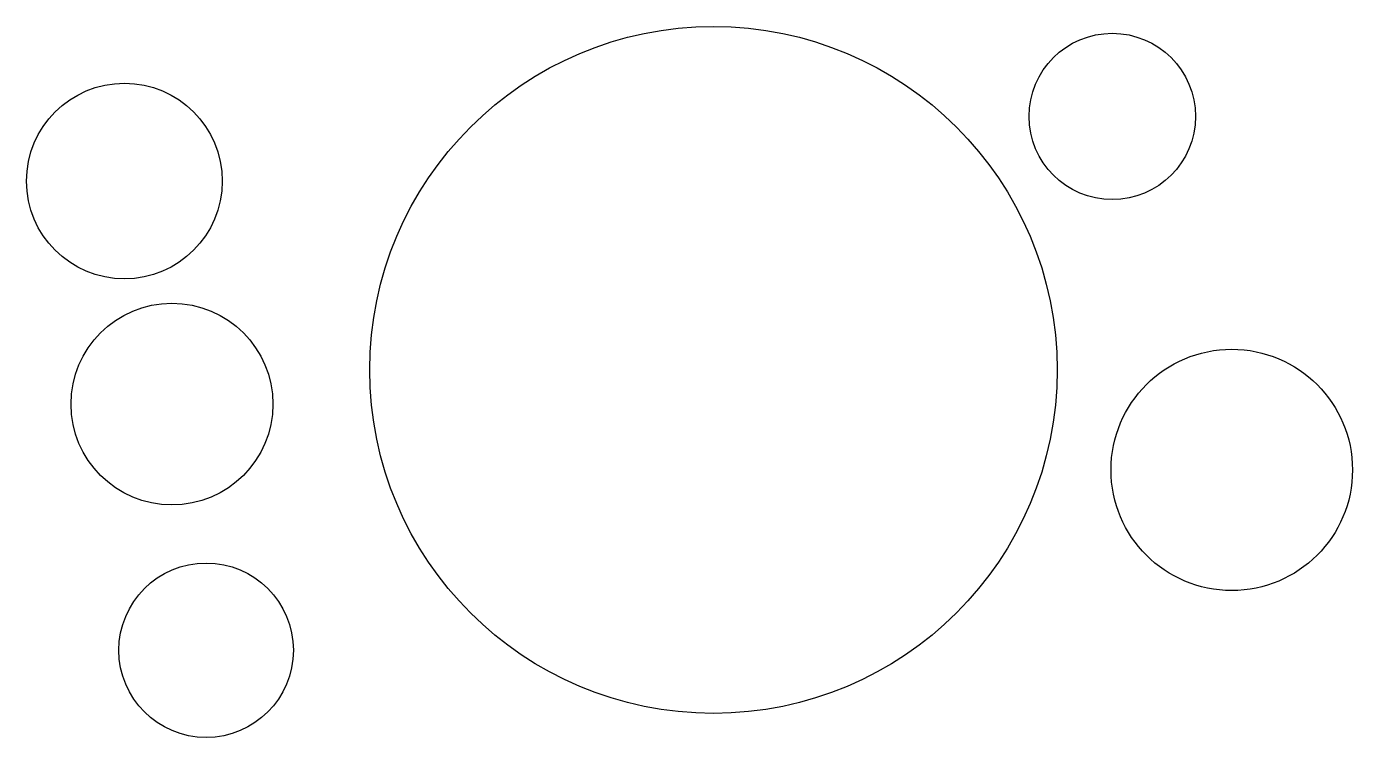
# Model space of a CAD drawing. Header units: millimetres. Extents: x 2 to 162, y 1 to 87.
import ezdxf

# ---------------------------------------------------------------- set-up
doc = ezdxf.new("R2010")
doc.units = ezdxf.units.MM
doc.layers.add('Sketch', color=7, linetype='CONTINUOUS')

msp = doc.modelspace()

# ---------------------------------------------------------------- linework, layer by layer
at = {"layer": 'Sketch'}
for centre, radius in [((85.127136, 45.546623), 41.381822), ((133.14476, 76.089935), 10.020878), ((14.202032, 68.307266), 11.785914), ((19.928902, 41.43502), 12.15341), ((147.535355, 33.505505), 14.536702), ((24.040499, 11.772758), 10.507227)]:
    msp.add_circle(centre, radius, dxfattribs=at)

doc.saveas('drawing.dxf')
